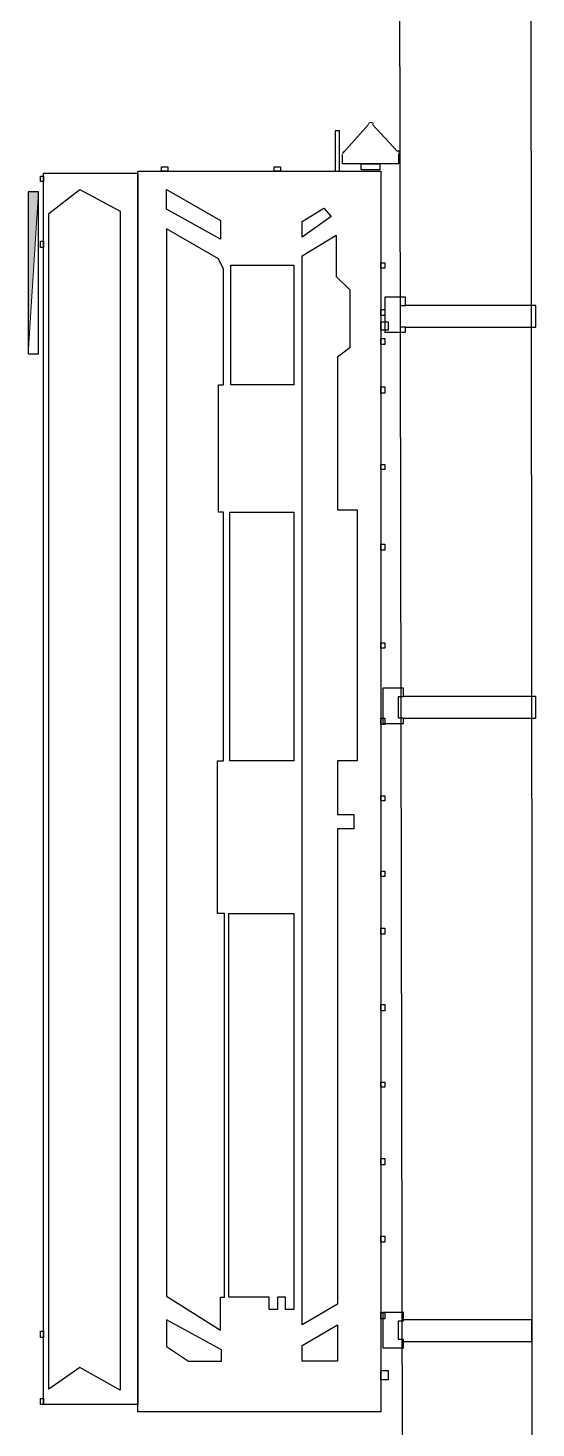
# Model space of a CAD drawing. Header units: inches. Extents: x -12627 to 89034, y -36671 to 6536.
# Drawn here: x 2094.4 to 2118.9, y -4506.2 to -4438.5 of the extents above; entities that cross this region are included whole.
import ezdxf

# ---------------------------------------------------------------- set-up
doc = ezdxf.new("R2010")
doc.units = ezdxf.units.IN
doc.header["$MEASUREMENT"] = 0
doc.set_wipeout_variables(frame=1)
doc.layers.add('07 (E) Equipment', color=1, linetype='Continuous')

# ---------------------------------------------------------------- blocks, each defined once
blk = doc.blocks.new('A$C1DAC17FF')
at = {"lineweight": 25}
for points in [[(4.073, 61.85), (5.273, 63.2)], [(5.528, 63.242), (5.397, 63.3), (5.267, 63.242)], [(5.473, 63.2), (6.672, 61.9)], [(3.873, 60.95), (3.873, 62.899), (3.673, 62.899), (3.673, 60.95)], [(4.067, 61.892), (4.023, 61.775)], [(6.722, 61.8), (6.722, 61.301), (4.023, 61.301), (4.023, 61.751)], [(6.772, 61.825), (6.727, 61.943)], [(7.072, 53.403), (13.369, 53.403), (13.369, 54.453), (7.072, 54.453)], [(6.972, 34.485), (13.369, 34.485), (13.369, 35.534), (6.972, 35.534)], [(6.972, 4.349), (13.169, 4.349), (13.169, 5.398), (6.972, 5.398)]]:
    blk.add_lwpolyline(points, dxfattribs=at)
for points in [[(-5.872, 0.95), (-5.872, 60.95), (5.872, 60.95), (5.872, 0.95)], [(-4.423, 61.15), (-4.423, 60.95), (-4.723, 60.95), (-4.723, 61.15)], [(1.025, 61.15), (1.025, 60.95), (0.725, 60.95), (0.725, 61.15)], [(4.923, 61.001), (4.923, 61.301), (5.822, 61.301), (5.822, 61.001)], [(-10.57, 60.45), (-10.57, 60.7), (-10.42, 60.7), (-10.42, 60.45)], [(-5.872, 60.85), (-5.872, 1.3), (-10.42, 1.3), (-10.42, 60.85)], [(-10.67, 52.105), (-10.67, 59.951), (-11.17, 59.951), (-11.17, 52.105)], [(-10.171, 2.05), (-10.171, 58.901), (-8.671, 60.05), (-6.722, 59.001), (-6.722, 2), (-8.671, 3.099)], [(-4.473, 59.101), (-4.473, 60.05), (-1.874, 58.551), (-1.874, 57.651)], [(2.074, 57.751), (2.074, 58.501), (3.124, 59.151), (3.473, 58.751)], [(-10.57, 57.252), (-10.57, 57.552), (-10.42, 57.552), (-10.42, 57.252)], [(-4.473, 6.548), (-1.874, 4.898), (-1.874, 6.498), (-1.674, 6.498), (-1.674, 25.039), (-2.024, 25.039), (-2.024, 32.436), (-1.724, 32.436), (-1.724, 44.46), (-1.974, 44.46), (-1.974, 50.607), (-1.724, 50.607), (-1.724, 56.202), (-1.974, 56.702), (-4.473, 58.151)], [(2.074, 5.148), (2.074, 56.852), (3.723, 57.851), (3.723, 55.852), (4.373, 55.203), (4.373, 52.406), (3.773, 51.956), (3.773, 44.559), (4.723, 44.559), (4.723, 32.436), (3.773, 32.436), (3.773, 29.837), (4.573, 29.837), (4.573, 29.137), (3.773, 29.137), (3.773, 6.148)], [(-1.374, 50.607), (-1.374, 56.402), (1.674, 56.402), (1.674, 50.607)], [(5.872, 56.252), (5.872, 56.502), (6.072, 56.502), (6.072, 56.252)], [(7.072, 53.403), (6.822, 53.403), (6.822, 54.453), (7.072, 54.453), (7.072, 54.853), (6.072, 54.853), (6.072, 53.153), (7.072, 53.153)], [(5.872, 53.955), (5.872, 54.255), (6.072, 54.255), (6.072, 53.955)], [(5.872, 53.253), (5.872, 53.653), (6.222, 53.653), (6.222, 53.253)], [(5.872, 52.554), (5.872, 52.854), (6.072, 52.854), (6.072, 52.554)], [(5.872, 50.207), (5.872, 50.507), (6.072, 50.507), (6.072, 50.207)], [(5.872, 46.509), (5.872, 46.759), (6.072, 46.759), (6.072, 46.509)], [(-1.424, 32.436), (-1.424, 44.46), (1.674, 44.46), (1.674, 32.436)], [(5.872, 42.61), (5.872, 42.91), (6.072, 42.91), (6.072, 42.61)], [(5.872, 37.883), (5.872, 38.133), (6.072, 38.133), (6.072, 37.883)], [(6.972, 34.485), (6.722, 34.485), (6.722, 35.534), (6.972, 35.534), (6.972, 35.934), (5.972, 35.934), (5.972, 34.235), (6.972, 34.235)], [(5.872, 34.185), (5.872, 34.485), (6.072, 34.485), (6.072, 34.185)], [(5.872, 30.487), (5.872, 30.736), (6.072, 30.736), (6.072, 30.487)], [(5.872, 26.838), (5.872, 27.088), (6.072, 27.088), (6.072, 26.838)], [(1.674, 6.498), (1.674, 5.898), (1.274, 5.898), (1.274, 6.498), (0.875, 6.498), (0.875, 5.898), (0.475, 5.898), (0.475, 6.498), (-1.474, 6.498), (-1.474, 25.039), (1.674, 25.039)], [(5.872, 24.04), (5.872, 24.34), (6.072, 24.34), (6.072, 24.04)], [(5.872, 20.341), (5.872, 20.641), (6.072, 20.641), (6.072, 20.341)], [(5.872, 16.643), (5.872, 16.893), (6.072, 16.893), (6.072, 16.643)], [(5.872, 12.895), (5.872, 13.195), (6.072, 13.195), (6.072, 12.895)], [(5.872, 9.146), (5.872, 9.446), (6.072, 9.446), (6.072, 9.146)], [(5.872, 5.448), (5.872, 5.748), (6.072, 5.748), (6.072, 5.448)], [(6.972, 4.448), (6.722, 4.448), (6.722, 5.348), (6.972, 5.348), (6.972, 5.748), (5.972, 5.748), (5.972, 4.049), (6.972, 4.049)], [(-10.57, 4.548), (-10.57, 4.848), (-10.42, 4.848), (-10.42, 4.548)], [(-4.473, 5.398), (-4.473, 4.099), (-3.423, 3.399), (-1.824, 3.399), (-1.824, 3.949)], [(3.773, 5.148), (3.773, 3.399), (2.074, 3.399), (2.074, 4.149)], [(5.872, 2.499), (5.872, 2.949), (6.222, 2.949), (6.222, 2.499)], [(-10.57, 1.3), (-10.57, 1.6), (-10.42, 1.6), (-10.42, 1.3)]]:
    blk.add_lwpolyline(points, close=True, dxfattribs=at)
at = {"lineweight": 0}
for points in [[(-11.17, 59.951), (-10.67, 59.951), (-11.17, 52.105)], [(-10.67, 59.951), (-11.17, 52.105), (-10.67, 52.105)]]:
    blk.add_lwpolyline(points, close=True, dxfattribs=at)
at = {"transparency": 33554559}
blk.add_solid([(-11.17, 59.951), (-10.67, 59.951), (-11.17, 52.105)], dxfattribs=at)

msp = doc.modelspace()

# ---------------------------------------------------------------- wipeouts: each hides what was drawn before it
msp.add_wipeout([(2112.487, -4603.595), (2118.734, -4603.594), (2118.683, -4283.421), (2112.086, -4283.421)]).dxf.layer = '07 (E) Equipment'

# ---------------------------------------------------------------- next in the draw order: linework, layer by layer
at = {"layer": '07 (E) Equipment'}
for points in [[(2112.487, -4603.595), (2112.487, -4507.637), (2112.086, -4283.421)], [(2118.683, -4283.421), (2118.684, -4436.618), (2118.734, -4483.597), (2118.734, -4603.594)]]:
    msp.add_lwpolyline(points, dxfattribs=at)

# ---------------------------------------------------------------- next in the draw order: block references
msp.add_blockref('A$C1DAC17FF', (2105.56, -4506.371), dxfattribs=at)

doc.saveas('drawing.dxf')
